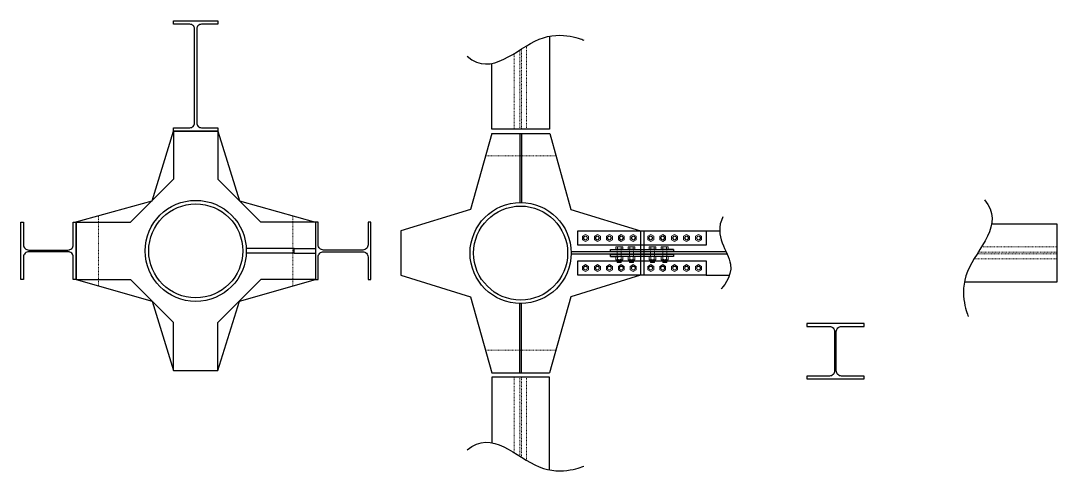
# Model space of a CAD drawing. Header units: millimetres. Extents: x -6949 to 549764, y -83146 to 127128.
# Drawn here: x 9755 to 14439, y -50931 to -48870 of the extents above; entities that cross this region are included whole.
import ezdxf

# ---------------------------------------------------------------- set-up
doc = ezdxf.new("R2010")
doc.units = ezdxf.units.MM
doc.linetypes.add('Tratto', pattern=[6.35, 3.175, -3.175])
for name, color, linetype, lineweight in [('bulloni', 5, 'Continuous', 9), ('SEZIONI acciaio - Steel sections', 7, 'Continuous', 25), ('tratteggio', 253, 'Tratto', 15)]:
    doc.layers.add(name, color=color, linetype=linetype, lineweight=lineweight)

# ---------------------------------------------------------------- blocks, each defined once
blk = doc.blocks.new('*U82')
at = {"layer": 'bulloni'}
blk.add_lwpolyline([(-15.6, 0), (-7.8, -13.5), (7.8, -13.5), (15.6, 0), (7.8, 13.5), (-7.8, 13.5)], close=True, dxfattribs=at)
for radius in [9, 7.88]:
    blk.add_circle((0, 0), radius, dxfattribs=at)
blk = doc.blocks.new('*U83')
at = {"color": 0, "linetype": 'ByBlock', "lineweight": -2, "transparency": 16777216}
for p in [(0, 0), (136, 0), (0, -54), (136, -54), (0, -108), (136, -108), (0, -162), (136, -162), (0, -216), (136, -216)]:
    blk.add_blockref('*U82', p, dxfattribs=at)
blk = doc.blocks.new('*U84')
at = {"layer": 'bulloni'}
blk.add_lwpolyline([(-15.6, 0), (-7.8, -13.5), (7.8, -13.5), (15.6, 0), (7.8, 13.5), (-7.8, 13.5)], close=True, dxfattribs=at)
for radius in [9, 7.88]:
    blk.add_circle((0, 0), radius, dxfattribs=at)
blk = doc.blocks.new('*U85')
at = {"color": 0, "linetype": 'ByBlock', "lineweight": -2, "transparency": 16777216}
for p in [(0, 0), (136, 0), (0, -54), (136, -54), (0, -108), (136, -108), (0, -162), (136, -162), (0, -216), (136, -216)]:
    blk.add_blockref('*U84', p, dxfattribs=at)
blk = doc.blocks.new('*U78')
at = {"layer": 'bulloni'}
for p, q in [((-35.6, 13.7), (-34.4, 15.6)), ((-35.6, 13.7), (-35.6, -13.7)), ((-34.4, 15.6), (-24.1, 15.6)), ((-34.4, 7.8), (-24.1, 7.8)), ((-24.1, 15.6), (-24.1, -15.6)), ((-24.1, 12.5), (-23.6, 12.5)), ((-23.6, 12.5), (-23.6, -12.5)), ((8, 13.7), (9.2, 15.6)), ((8, 13.7), (8, -13.7)), ((9.2, 15.6), (21.7, 15.6)), ((9.2, 7.8), (21.7, 7.8)), ((23, 13.7), (21.7, 15.6)), ((23, 13.7), (23, -13.7)), ((34.6, 9), (23, 9)), ((25.7, -6.5), (25, 6.5)), ((28.1, -5), (27.6, 5)), ((30.7, -6.5), (30, 6.5)), ((33.1, -5), (32.6, 5)), ((34.6, 9), (35.6, 8)), ((34.6, 9), (34.6, -9)), ((35.6, 8), (35.6, -8)), ((-35.6, -13.7), (-34.4, -15.6)), ((-24.1, -7.8), (-34.4, -7.8)), ((-34.4, -15.6), (-24.1, -15.6)), ((-24.1, -12.5), (-23.6, -12.5)), ((8, -13.7), (9.2, -15.6)), ((21.7, -7.8), (9.2, -7.8)), ((9.2, -15.6), (21.7, -15.6)), ((23, -13.7), (21.7, -15.6)), ((34.6, -9), (23, -9)), ((35.6, -8), (34.6, -9))]:
    blk.add_line(p, q, dxfattribs=at)
for centre, radius, start, end in [((-28.9, 11.7), 6.67, 144.2621, 215.7379), ((-10.8, 0), 24.8, 161.6858, 198.3142), ((-22.6, 10), 1, 180, 270), ((14.7, 11.7), 6.67, 144.2621, 215.7379), ((32.8, 0), 24.8, 161.6858, 198.3142), ((16.3, 11.7), 6.67, 324.2621, 35.7379), ((-1.8, 0), 24.8, 341.6858, 18.3142), ((-28.9, -11.7), 6.67, 144.2621, 215.7379), ((-22.6, -10), 1, 90, 180), ((14.7, -11.7), 6.67, 144.2621, 215.7379), ((16.3, -11.7), 6.67, 324.2621, 35.7379)]:
    blk.add_arc(centre, radius, start, end, dxfattribs=at)
at = {"layer": 'tratteggio'}
for points in [[(-22.6, 9), (8, 9)], [(-22.6, -9), (8, -9)]]:
    blk.add_lwpolyline(points, dxfattribs=at)
blk = doc.blocks.new('*U79')
at = {"color": 0, "linetype": 'ByBlock', "lineweight": -2, "transparency": 16777216}
for p in [(0, 0), (0, -55)]:
    blk.add_blockref('*U78', p, dxfattribs=at)
blk = doc.blocks.new('*U80')
at = {"layer": 'bulloni'}
for p, q in [((-35.6, 13.7), (-34.4, 15.6)), ((-35.6, 13.7), (-35.6, -13.7)), ((-34.4, 15.6), (-24.1, 15.6)), ((-34.4, 7.8), (-24.1, 7.8)), ((-24.1, 15.6), (-24.1, -15.6)), ((-24.1, 12.5), (-23.6, 12.5)), ((-23.6, 12.5), (-23.6, -12.5)), ((8, 13.7), (9.2, 15.6)), ((8, 13.7), (8, -13.7)), ((9.2, 15.6), (21.7, 15.6)), ((9.2, 7.8), (21.7, 7.8)), ((23, 13.7), (21.7, 15.6)), ((23, 13.7), (23, -13.7)), ((34.6, 9), (23, 9)), ((25.7, -6.5), (25, 6.5)), ((28.1, -5), (27.6, 5)), ((30.7, -6.5), (30, 6.5)), ((33.1, -5), (32.6, 5)), ((34.6, 9), (35.6, 8)), ((34.6, 9), (34.6, -9)), ((35.6, 8), (35.6, -8)), ((-35.6, -13.7), (-34.4, -15.6)), ((-24.1, -7.8), (-34.4, -7.8)), ((-34.4, -15.6), (-24.1, -15.6)), ((-24.1, -12.5), (-23.6, -12.5)), ((8, -13.7), (9.2, -15.6)), ((21.7, -7.8), (9.2, -7.8)), ((9.2, -15.6), (21.7, -15.6)), ((23, -13.7), (21.7, -15.6)), ((34.6, -9), (23, -9)), ((35.6, -8), (34.6, -9))]:
    blk.add_line(p, q, dxfattribs=at)
for centre, radius, start, end in [((-28.9, 11.7), 6.67, 144.2621, 215.7379), ((-10.8, 0), 24.8, 161.6858, 198.3142), ((-22.6, 10), 1, 180, 270), ((14.7, 11.7), 6.67, 144.2621, 215.7379), ((32.8, 0), 24.8, 161.6858, 198.3142), ((16.3, 11.7), 6.67, 324.2621, 35.7379), ((-1.8, 0), 24.8, 341.6858, 18.3142), ((-28.9, -11.7), 6.67, 144.2621, 215.7379), ((-22.6, -10), 1, 90, 180), ((14.7, -11.7), 6.67, 144.2621, 215.7379), ((16.3, -11.7), 6.67, 324.2621, 35.7379)]:
    blk.add_arc(centre, radius, start, end, dxfattribs=at)
at = {"layer": 'tratteggio'}
for points in [[(-22.6, 9), (8, 9)], [(-22.6, -9), (8, -9)]]:
    blk.add_lwpolyline(points, dxfattribs=at)
blk = doc.blocks.new('*U81')
at = {"color": 0, "linetype": 'ByBlock', "lineweight": -2, "transparency": 16777216}
for p in [(0, 0), (0, -55)]:
    blk.add_blockref('*U80', p, dxfattribs=at)

msp = doc.modelspace()

# ---------------------------------------------------------------- linework, layer by layer
for points in [[(12143.7, -48940.7), (12143.7, -49360.3), (11883.7, -49360.3), (11883.7, -49063.5)], [(9998.3, -49781.4), (10348.4, -49684.3), (10445.5, -49370.4)], [(10445.5, -49370.4), (10545.5, -49370.4), (10645.5, -49370.4)], [(10445.5, -49370.4), (10445.5, -49587.1)], [(10445.5, -49370.4), (10645.5, -49370.4)], [(10645.5, -49370.4), (10645.5, -49587.1)], [(10645.5, -49370.4), (10742.7, -49684.3), (11086.5, -49781.4)], [(11883.7, -49380.3), (11786.6, -49724.2), (11472.7, -49821.3)], [(11883.7, -49380.3), (12145.4, -49379.9)], [(12010.1, -49380.1), (12010, -49692.8)], [(12017, -49380.1), (12017.5, -49692.8)], [(12145.4, -49379.9), (12240.9, -49724.2), (12554.8, -49821.3)], [(10445.5, -49587.1), (10251.3, -49781.4)], [(10839.8, -49781.4), (10645.5, -49587.1)], [(12013.7, -49692.8), (12013.7, -49692.8)], [(10004.5, -49781.4), (10251.3, -49781.4)], [(10004.5, -50041.4), (10004.5, -49781.4)], [(11086.5, -49781.4), (10839.8, -49781.4)], [(14019.3, -50051.3), (14439, -50051.3), (14439, -49791.3), (14142.1, -49791.3)], [(11472.7, -49821.3), (11472.7, -50021.3)], [(12554.8, -49821.3), (12554.8, -49921.3), (12554.8, -50021.3)], [(12554.8, -49821.3), (12554.8, -50021.3)], [(12569.8, -49821.3), (12569.8, -50021.3)], [(12851.7, -49821.3), (12913.4, -49821.3)], [(10317, -49911.4), (10317, -49911.4)], [(10990.1, -49901), (10774, -49901)], [(10990.1, -49921), (10774, -49921)], [(10990.1, -49921), (10990.1, -49901)], [(10990.1, -49901), (11086.5, -49901)], [(10990.1, -49921), (11086.5, -49921)], [(12942.6, -49916), (12242.2, -49916)], [(12947.2, -49926.2), (12242.2, -49926.2)], [(12419.7, -49936.4), (12459.7, -49936.4)], [(12704.8, -49936.4), (12664.8, -49936.4)], [(12704.8, -49905.8), (12672.8, -49905.8)], [(11472.7, -50021.3), (11786.6, -50118.5), (11883.7, -50462.4)], [(12554.8, -50021.3), (12240.9, -50118.5), (12143.6, -50462.8)], [(12851.7, -50021.3), (12957.3, -50021.3)], [(10004.5, -50041.4), (10251.3, -50041.4)], [(10004.5, -50041.4), (10348.4, -50138.5), (10445.5, -50452.4)], [(10251.3, -50041.4), (10445.5, -50235.7)], [(10645.5, -50235.7), (10839.8, -50041.4)], [(10645.5, -50452.4), (10742.7, -50138.5), (11086.5, -50041.4)], [(11086.5, -50041.4), (10839.8, -50041.4)], [(12010.1, -50462.6), (12010, -50149.8)], [(12017, -50462.6), (12017.5, -50149.8)], [(10445.5, -50452.4), (10445.5, -50235.7)], [(10645.5, -50452.4), (10645.5, -50235.7)], [(10445.5, -50452.4), (10645.5, -50452.4)], [(11883.7, -50462.4), (12143.6, -50462.8)], [(12143.7, -50902), (12143.7, -50482.4), (11883.7, -50482.4), (11883.7, -50779.2)]]:
    msp.add_lwpolyline(points)
for points in [[(12851.7, -49821.3), (12851.7, -49886.3), (12272.8, -49886.3), (12272.8, -49821.3)], [(12419.7, -49916), (12419.7, -49905.8), (12704.8, -49905.8), (12704.8, -49916)], [(12419.7, -49936.4), (12419.7, -49926.2), (12704.8, -49926.2), (12704.8, -49936.4)], [(12851.7, -49956.3), (12851.7, -50021.3), (12272.8, -50021.3), (12272.8, -49956.3)]]:
    msp.add_lwpolyline(points, close=True)
for centre, radius in [((10545.5, -49911.4), 228.5), ((10545.5, -49911.4), 212.5), ((12013.7, -49921.3), 228.5), ((12013.7, -49921.3), 212.5)]:
    msp.add_circle(centre, radius)
for points in [[(11772.7, -49031.1), (11883.2, -49128), (12102.9, -48865.5), (12299.9, -48958.2), (12299.9, -48958.2)], [(14109.7, -49680.3), (14206.6, -49790.8), (13944.1, -50010.5), (14036.9, -50207.6), (14036.9, -50207.6)], [(12927.8, -49758), (12883.7, -49845.3), (13022.6, -49979.3), (12920.2, -50082.7), (12920.2, -50082.7)], [(11772.7, -50811.6), (11883.2, -50714.7), (12102.9, -50977.2), (12299.9, -50884.5), (12299.9, -50884.5)]]:
    msp.add_open_spline(points, degree=3)
at = {"layer": 'SEZIONI acciaio - Steel sections'}
for points in [[(10445.5, -48870.4), (10645.5, -48870.4), (10645.5, -48886.4), (10571.6, -48886.4, 0.414214), (10550.6, -48907.4), (10550.6, -49333.4, 0.414214), (10571.6, -49354.4), (10645.5, -49354.4), (10645.5, -49370.4), (10445.5, -49370.4), (10445.5, -49354.4), (10519.4, -49354.4, 0.414214), (10540.4, -49333.4), (10540.4, -48907.4, 0.414214), (10519.4, -48886.4), (10445.5, -48886.4)], [(10004.5, -49781.4), (10004.5, -50041.4), (9992, -50041.4), (9992, -49939.2, 0.414214), (9968, -49915.2), (9791, -49915.2, 0.414214), (9767, -49939.2), (9767, -50041.4), (9754.5, -50041.4), (9754.5, -49781.4), (9767, -49781.4), (9767, -49883.7, 0.414214), (9791, -49907.7), (9968, -49907.7, 0.414214), (9992, -49883.7), (9992, -49781.4)], [(11086.5, -49781.4), (11086.5, -50041.4), (11099, -50041.4), (11099, -49939.2, -0.414214), (11123, -49915.2), (11300, -49915.2, -0.414214), (11324, -49939.2), (11324, -50041.4), (11336.5, -50041.4), (11336.5, -49781.4), (11324, -49781.4), (11324, -49883.7, -0.414214), (11300, -49907.7), (11123, -49907.7, -0.414214), (11099, -49883.7), (11099, -49781.4)], [(13566.6, -50240.2), (13306.6, -50240.2), (13306.6, -50252.7), (13408.9, -50252.7, -0.414214), (13432.9, -50276.7), (13432.9, -50453.7, -0.414214), (13408.9, -50477.7), (13306.6, -50477.7), (13306.6, -50490.2), (13566.6, -50490.2), (13566.6, -50477.7), (13464.4, -50477.7, -0.414214), (13440.4, -50453.7), (13440.4, -50276.7, -0.414214), (13464.4, -50252.7), (13566.6, -50252.7)]]:
    msp.add_lwpolyline(points, format="xyb", close=True, dxfattribs=at)
at = {"layer": 'tratteggio'}
for points in [[(12017.5, -48998.2), (12017.5, -49360.3)], [(12040.5, -48983.9), (12040.5, -49360.3)], [(11985, -49018.5), (11985, -49360.3)], [(12010, -49002.9), (12010, -49360.3)], [(11855, -49482), (12172.4, -49482)], [(10106.1, -50070.1), (10106.1, -49752.7)], [(10984.9, -50070.1), (10984.9, -49752.7)], [(14076.8, -49925.1), (14439, -49925.1)], [(14081.6, -49917.6), (14439, -49917.6)], [(14097.1, -49892.6), (14439, -49892.6)], [(14062.6, -49948.1), (14439, -49948.1)], [(11855, -50360.7), (12172.4, -50360.7)], [(11985, -50824.2), (11985, -50482.4)], [(12010, -50839.8), (12010, -50482.4)], [(12017.5, -50844.5), (12017.5, -50482.4)], [(12040.5, -50858.8), (12040.5, -50482.4)]]:
    msp.add_lwpolyline(points, dxfattribs=at)

# ---------------------------------------------------------------- block references
at = {"rotation": 270}
for name, p in [('*U83', (12522.8, -49853.3)), ('*U79', (12664.8, -49928.4))]:
    msp.add_blockref(name, p, dxfattribs=at)
at = {"xscale": -1, "rotation": 90}
for name, p in [('*U85', (12601.7, -49853.3)), ('*U81', (12459.7, -49928.4))]:
    msp.add_blockref(name, p, dxfattribs=at)

doc.saveas('drawing.dxf')
